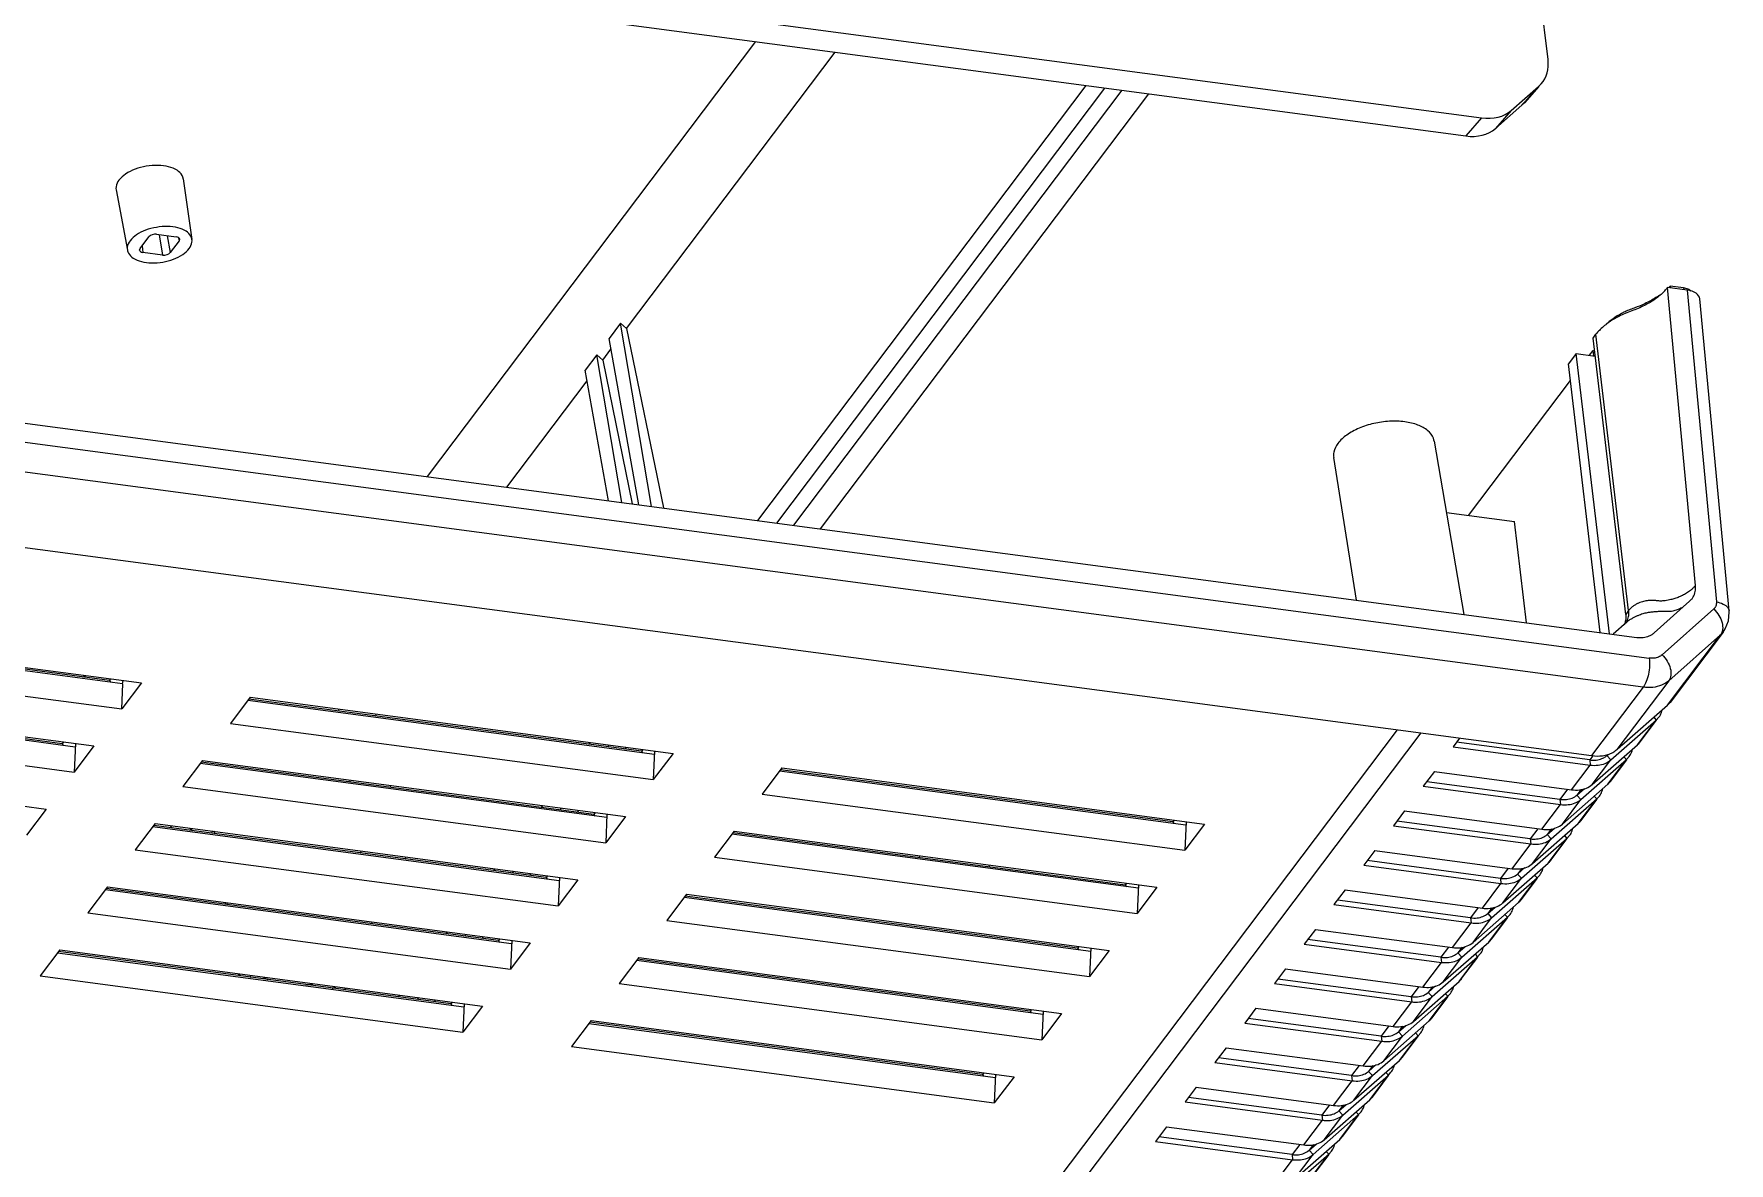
# Model space of a CAD drawing. Header units: millimetres. Extents: x 14343 to 15285, y -9166 to -7819.
# Drawn here: x 14973.7 to 15090.2, y -8906.9 to -8829.3 of the extents above; entities that cross this region are included whole.
import ezdxf

# ---------------------------------------------------------------- set-up
doc = ezdxf.new("R2010")
doc.units = ezdxf.units.MM

# ---------------------------------------------------------------- blocks, each defined once
blk = doc.blocks.new('u9')
at = {"color": 7, "linetype": 'Continuous'}
for p, q in [((-255.063, 384.532), (-178.901, 485.535)), ((-253.433, 384.315), (-177.507, 485.004)), ((-245.616, 416.237), (-248.744, 413.495)), ((-246.381, 415.222), (-249.509, 412.48)), ((-247.645, 414.998), (-248.766, 413.511)), ((-247.463, 415.193), (-248.744, 413.495)), ((-246.381, 415.222), (-247.662, 413.524)), ((-244.975, 415.577), (-246.256, 413.878)), ((-236.823, 412.624), (-246.256, 413.878)), ((-246.216, 413.527), (-246.256, 413.878)), ((-248.427, 412.509), (-251.556, 409.766)), ((-247.662, 413.524), (-250.79, 410.781)), ((-249.509, 412.48), (-250.79, 410.781)), ((-248.427, 412.509), (-249.708, 410.81)), ((-248.744, 413.495), (-248.926, 413.299)), ((-248.567, 413.306), (-248.744, 413.495)), ((-247.021, 412.863), (-248.302, 411.165)), ((-247.387, 413.231), (-247.895, 412.786)), ((-247.682, 412.84), (-247.387, 413.231)), ((-247.387, 413.231), (-247.662, 413.524)), ((-237.589, 411.609), (-247.021, 412.863)), ((-246.744, 412.827), (-246.216, 413.527)), ((-246.216, 413.527), (-237.061, 412.309)), ((-237.589, 411.609), (-236.823, 412.624)), ((-249.691, 412.284), (-250.812, 410.798)), ((-249.708, 410.81), (-252.837, 408.067)), ((-250.79, 410.781), (-250.972, 410.586)), ((-250.613, 410.592), (-250.79, 410.781)), ((-249.068, 410.15), (-250.349, 408.451)), ((-249.433, 410.518), (-249.941, 410.073)), ((-249.729, 410.126), (-249.433, 410.518)), ((-249.433, 410.518), (-249.708, 410.81)), ((-239.635, 408.895), (-249.068, 410.15)), ((-248.79, 410.113), (-248.262, 410.813)), ((-238.87, 409.91), (-248.302, 411.165)), ((-248.262, 410.813), (-248.302, 411.165)), ((-248.262, 410.813), (-239.107, 409.596)), ((-250.473, 409.795), (-253.602, 407.053)), ((-251.737, 409.571), (-252.859, 408.084)), ((-251.556, 409.766), (-252.837, 408.067)), ((-250.473, 409.795), (-251.754, 408.096)), ((-239.635, 408.895), (-238.87, 409.91)), ((-227.109, 408.174), (-225.755, 409.97)), ((-225.844, 408.005), (-225.755, 409.97)), ((-196.699, 406.106), (-225.755, 409.97)), ((-251.754, 408.096), (-254.883, 405.354)), ((-252.837, 408.067), (-253.018, 407.872)), ((-252.659, 407.879), (-252.837, 408.067)), ((-251.48, 407.804), (-251.754, 408.096)), ((-250.836, 407.399), (-250.308, 408.1)), ((-240.916, 407.197), (-250.349, 408.451)), ((-250.308, 408.1), (-250.349, 408.451)), ((-250.308, 408.1), (-241.153, 406.882)), ((-198.054, 404.31), (-227.109, 408.174)), ((-225.833, 408.243), (-197.89, 404.527)), ((-225.027, 407.897), (-224.935, 408.019)), ((-224.935, 408.019), (-225.008, 408.134)), ((-224.935, 408.019), (-197.962, 404.432)), ((-252.52, 407.081), (-255.648, 404.339)), ((-253.784, 406.857), (-254.905, 405.37)), ((-253.602, 407.053), (-254.883, 405.354)), ((-252.52, 407.081), (-253.801, 405.383)), ((-251.114, 407.436), (-252.395, 405.738)), ((-251.48, 407.804), (-251.987, 407.359)), ((-251.775, 407.413), (-251.48, 407.804)), ((-241.681, 406.182), (-251.114, 407.436)), ((-241.681, 406.182), (-240.916, 407.197)), ((-242.962, 404.483), (-252.395, 405.738)), ((-252.354, 405.386), (-252.395, 405.738)), ((-230.383, 403.832), (-229.029, 405.628)), ((-229.118, 403.664), (-229.029, 405.628)), ((-199.973, 401.764), (-229.029, 405.628)), ((-198.054, 404.31), (-196.699, 406.106)), ((-254.566, 404.368), (-257.694, 401.625)), ((-253.801, 405.383), (-256.929, 402.64)), ((-255.648, 404.339), (-256.929, 402.64)), ((-254.566, 404.368), (-255.847, 402.669)), ((-254.883, 405.354), (-255.065, 405.158)), ((-254.706, 405.165), (-254.883, 405.354)), ((-253.16, 404.723), (-254.441, 403.024)), ((-253.526, 405.09), (-254.033, 404.645)), ((-253.821, 404.699), (-253.526, 405.09)), ((-253.526, 405.09), (-253.801, 405.383)), ((-243.727, 403.468), (-253.16, 404.723)), ((-252.882, 404.686), (-252.354, 405.386)), ((-252.354, 405.386), (-243.199, 404.169)), ((-243.727, 403.468), (-242.962, 404.483)), ((-190.575, 403.315), (-189.221, 405.111)), ((-189.309, 403.147), (-189.221, 405.111)), ((-160.165, 401.247), (-189.221, 405.111)), ((-255.83, 404.144), (-256.951, 402.657)), ((-201.328, 399.968), (-230.383, 403.832)), ((-229.107, 403.902), (-201.163, 400.186)), ((-228.301, 403.555), (-228.209, 403.677)), ((-228.209, 403.677), (-228.282, 403.792)), ((-228.209, 403.677), (-201.236, 400.09)), ((-161.519, 399.451), (-190.575, 403.315)), ((-189.299, 403.385), (-161.355, 399.669)), ((-188.492, 403.038), (-188.4, 403.16)), ((-188.4, 403.16), (-188.474, 403.275)), ((-188.4, 403.16), (-161.427, 399.573)), ((-255.847, 402.669), (-258.975, 399.927)), ((-256.929, 402.64), (-257.111, 402.445)), ((-256.752, 402.452), (-256.929, 402.64)), ((-255.206, 402.009), (-256.487, 400.31)), ((-255.572, 402.377), (-256.08, 401.932)), ((-255.867, 401.985), (-255.572, 402.377)), ((-255.572, 402.377), (-255.847, 402.669)), ((-245.774, 400.755), (-255.206, 402.009)), ((-254.929, 401.972), (-254.401, 402.672)), ((-245.008, 401.77), (-254.441, 403.024)), ((-254.401, 402.672), (-254.441, 403.024)), ((-254.401, 402.672), (-245.245, 401.455)), ((-187.281, 403.011), (-187.373, 402.889)), ((-186.097, 402.854), (-186.189, 402.732)), ((-184.805, 402.682), (-184.897, 402.56)), ((-256.612, 401.654), (-259.741, 398.912)), ((-257.876, 401.43), (-258.997, 399.943)), ((-257.694, 401.625), (-258.975, 399.927)), ((-256.612, 401.654), (-257.893, 399.956)), ((-245.774, 400.755), (-245.008, 401.77)), ((-233.657, 399.49), (-232.303, 401.286)), ((-232.392, 399.322), (-232.303, 401.286)), ((-203.247, 397.422), (-232.303, 401.286)), ((-201.328, 399.968), (-199.973, 401.764)), ((-173.833, 401.223), (-173.807, 401.085)), ((-161.519, 399.451), (-160.165, 401.247)), ((-257.893, 399.956), (-261.022, 397.213)), ((-258.975, 399.927), (-259.157, 399.731)), ((-258.798, 399.738), (-258.975, 399.927)), ((-257.618, 399.663), (-258.126, 399.218)), ((-257.913, 399.272), (-257.618, 399.663)), ((-257.618, 399.663), (-257.893, 399.956)), ((-256.975, 399.259), (-256.447, 399.959)), ((-247.055, 399.056), (-256.487, 400.31)), ((-256.447, 399.959), (-256.487, 400.31)), ((-256.447, 399.959), (-247.292, 398.741)), ((-193.849, 398.973), (-192.495, 400.77)), ((-192.583, 398.805), (-192.495, 400.77)), ((-163.439, 396.906), (-192.495, 400.77)), ((-258.658, 398.941), (-261.787, 396.198)), ((-259.922, 398.716), (-261.043, 397.23)), ((-259.741, 398.912), (-261.022, 397.213)), ((-258.658, 398.941), (-259.939, 397.242)), ((-257.253, 399.296), (-258.534, 397.597)), ((-247.82, 398.041), (-257.253, 399.296)), ((-247.82, 398.041), (-247.055, 399.056)), ((-204.602, 395.626), (-233.657, 399.49)), ((-232.381, 399.56), (-204.437, 395.844)), ((-231.574, 399.213), (-231.483, 399.335)), ((-231.483, 399.335), (-231.556, 399.45)), ((-231.483, 399.335), (-204.51, 395.748)), ((-164.793, 395.109), (-193.849, 398.973)), ((-192.573, 399.043), (-164.629, 395.327)), ((-191.766, 398.696), (-191.674, 398.818)), ((-191.674, 398.818), (-191.748, 398.933)), ((-191.674, 398.818), (-164.701, 395.231)), ((-190.555, 398.67), (-190.647, 398.548)), ((-189.371, 398.512), (-189.463, 398.39)), ((-249.101, 396.342), (-258.534, 397.597)), ((-258.493, 397.245), (-258.534, 397.597)), ((-204.602, 395.626), (-203.247, 397.422)), ((-188.079, 398.34), (-188.171, 398.218)), ((-182.939, 397.523), (-182.96, 397.659)), ((-260.705, 396.227), (-263.833, 393.485)), ((-259.939, 397.242), (-263.068, 394.499)), ((-261.787, 396.198), (-263.068, 394.499)), ((-260.705, 396.227), (-261.986, 394.528)), ((-261.022, 397.213), (-261.203, 397.018)), ((-260.844, 397.024), (-261.022, 397.213)), ((-259.299, 396.582), (-260.58, 394.883)), ((-259.665, 396.95), (-260.172, 396.505)), ((-259.96, 396.558), (-259.665, 396.95)), ((-259.665, 396.95), (-259.939, 397.242)), ((-249.866, 395.327), (-259.299, 396.582)), ((-259.021, 396.545), (-258.493, 397.245)), ((-258.493, 397.245), (-249.338, 396.028)), ((-249.866, 395.327), (-249.101, 396.342)), ((-236.931, 395.149), (-235.577, 396.945)), ((-235.666, 394.98), (-235.577, 396.945)), ((-206.521, 393.081), (-235.577, 396.945)), ((-197.123, 394.632), (-195.769, 396.428)), ((-195.857, 394.463), (-195.769, 396.428)), ((-166.713, 392.564), (-195.769, 396.428)), ((-172.995, 396.2), (-173.019, 396.337)), ((-172.93, 396.326), (-172.905, 396.188)), ((-164.793, 395.109), (-163.439, 396.906)), ((-261.968, 396.003), (-263.09, 394.516)), ((-207.875, 391.284), (-236.931, 395.149)), ((-235.655, 395.218), (-207.711, 391.502)), ((-234.848, 394.872), (-234.757, 394.993)), ((-234.757, 394.993), (-234.83, 395.108)), ((-234.757, 394.993), (-207.784, 391.406)), ((-261.986, 394.528), (-265.114, 391.786)), ((-263.068, 394.499), (-263.249, 394.304)), ((-262.891, 394.311), (-263.068, 394.499)), ((-261.345, 393.868), (-262.626, 392.17)), ((-261.711, 394.236), (-262.218, 393.791)), ((-262.006, 393.845), (-261.711, 394.236)), ((-261.711, 394.236), (-261.986, 394.528)), ((-251.912, 392.614), (-261.345, 393.868)), ((-261.067, 393.831), (-260.539, 394.532)), ((-251.147, 393.629), (-260.58, 394.883)), ((-260.539, 394.532), (-260.58, 394.883)), ((-260.539, 394.532), (-251.384, 393.314)), ((-168.067, 390.768), (-197.123, 394.632)), ((-195.847, 394.701), (-167.903, 390.985)), ((-195.04, 394.355), (-194.948, 394.477)), ((-194.948, 394.477), (-195.022, 394.592)), ((-194.948, 394.477), (-167.975, 390.89)), ((-193.829, 394.328), (-193.921, 394.206)), ((-192.645, 394.17), (-192.737, 394.048)), ((-191.353, 393.998), (-191.445, 393.877)), ((-262.751, 393.513), (-265.879, 390.771)), ((-264.015, 393.289), (-265.136, 391.802)), ((-263.833, 393.485), (-265.114, 391.786)), ((-262.751, 393.513), (-264.032, 391.815)), ((-251.912, 392.614), (-251.147, 393.629)), ((-225.417, 393.751), (-225.392, 393.614)), ((-220.64, 393.116), (-220.62, 392.979)), ((-207.875, 391.284), (-206.521, 393.081)), ((-185.254, 393.053), (-185.282, 393.191)), ((-182.187, 392.645), (-182.208, 392.782)), ((-264.032, 391.815), (-267.16, 389.072)), ((-265.114, 391.786), (-265.296, 391.59)), ((-264.937, 391.597), (-265.114, 391.786)), ((-263.757, 391.522), (-264.265, 391.077)), ((-264.052, 391.131), (-263.757, 391.522)), ((-263.757, 391.522), (-264.032, 391.815)), ((-263.114, 391.118), (-262.585, 391.818)), ((-253.193, 390.915), (-262.626, 392.17)), ((-262.585, 391.818), (-262.626, 392.17)), ((-262.585, 391.818), (-253.43, 390.601)), ((-240.205, 390.807), (-238.851, 392.603)), ((-238.94, 390.638), (-238.851, 392.603)), ((-209.795, 388.739), (-238.851, 392.603)), ((-200.397, 390.29), (-199.043, 392.086)), ((-199.131, 390.122), (-199.043, 392.086)), ((-169.987, 388.222), (-199.043, 392.086)), ((-168.067, 390.768), (-166.713, 392.564)), ((-160.589, 389.773), (-159.234, 391.569)), ((-264.797, 390.8), (-267.926, 388.057)), ((-266.061, 390.576), (-267.182, 389.089)), ((-265.879, 390.771), (-267.16, 389.072)), ((-264.797, 390.8), (-266.078, 389.101)), ((-263.391, 391.155), (-264.672, 389.456)), ((-253.958, 389.9), (-263.391, 391.155)), ((-253.958, 389.9), (-253.193, 390.915)), ((-211.149, 386.943), (-240.205, 390.807)), ((-238.929, 390.876), (-210.985, 387.16)), ((-238.122, 390.53), (-238.031, 390.652)), ((-238.031, 390.652), (-238.104, 390.767)), ((-238.031, 390.652), (-211.058, 387.065)), ((-199.121, 390.36), (-171.177, 386.644)), ((-172.136, 391.309), (-172.16, 391.446)), ((-170.469, 391.087), (-170.644, 391.244)), ((-169.25, 391.059), (-169.081, 390.902)), ((-255.239, 388.202), (-264.672, 389.456)), ((-264.632, 389.104), (-264.672, 389.456)), ((-171.341, 386.426), (-200.397, 390.29)), ((-198.314, 390.013), (-198.222, 390.135)), ((-198.222, 390.135), (-198.296, 390.25)), ((-198.222, 390.135), (-171.249, 386.548)), ((-197.103, 389.986), (-197.195, 389.864)), ((-195.919, 389.828), (-196.011, 389.707)), ((-194.627, 389.657), (-194.719, 389.535)), ((-131.533, 385.909), (-160.589, 389.773)), ((-266.843, 388.086), (-269.972, 385.344)), ((-266.078, 389.101), (-269.206, 386.359)), ((-267.926, 388.057), (-269.206, 386.359)), ((-266.843, 388.086), (-268.124, 386.388)), ((-267.16, 389.072), (-267.342, 388.877)), ((-266.983, 388.884), (-267.16, 389.072)), ((-265.437, 388.441), (-266.718, 386.742)), ((-265.803, 388.809), (-266.311, 388.364)), ((-266.098, 388.417), (-265.803, 388.809)), ((-265.803, 388.809), (-266.078, 389.101)), ((-256.005, 387.187), (-265.437, 388.441)), ((-265.16, 388.404), (-264.632, 389.104)), ((-264.632, 389.104), (-255.477, 387.887)), ((-256.005, 387.187), (-255.239, 388.202)), ((-211.149, 386.943), (-209.795, 388.739)), ((-184.234, 388.14), (-184.262, 388.278)), ((-171.341, 386.426), (-169.987, 388.222)), ((-268.107, 387.862), (-269.228, 386.375)), ((-203.671, 385.948), (-202.317, 387.744)), ((-202.405, 385.78), (-202.317, 387.744)), ((-173.261, 383.88), (-202.317, 387.744)), ((-181.435, 387.768), (-181.456, 387.905)), ((-163.863, 385.431), (-162.508, 387.227)), ((-162.597, 385.263), (-162.508, 387.227)), ((-133.453, 383.363), (-162.508, 387.227)), ((-272.115, 380.942), (-268.546, 385.675)), ((-268.124, 386.388), (-271.253, 383.645)), ((-270.349, 381.395), (-266.807, 386.094)), ((-269.206, 386.359), (-269.388, 386.163)), ((-269.029, 386.17), (-269.206, 386.359)), ((-267.849, 386.095), (-268.124, 386.388)), ((-267.849, 386.095), (-267.949, 386.008)), ((-267.905, 386.021), (-267.849, 386.095)), ((-266.897, 386.1), (-266.678, 386.391)), ((-124.176, 367.126), (-266.807, 386.094)), ((-257.286, 385.488), (-266.718, 386.742)), ((-266.678, 386.391), (-266.718, 386.742)), ((-266.678, 386.391), (-257.523, 385.173)), ((-174.615, 382.084), (-203.671, 385.948)), ((-202.395, 386.018), (-174.451, 382.302)), ((-201.588, 385.671), (-201.496, 385.793)), ((-201.496, 385.793), (-201.57, 385.908)), ((-201.496, 385.793), (-174.523, 382.206)), ((-171.291, 386.492), (-171.302, 386.555)), ((-268.891, 385.374), (-272.018, 382.632)), ((-270.153, 385.148), (-271.275, 383.662)), ((-269.972, 385.344), (-271.253, 383.645)), ((-268.845, 385.414), (-268.891, 385.374)), ((-257.738, 384.888), (-257.286, 385.488)), ((-200.377, 385.644), (-200.469, 385.522)), ((-199.193, 385.487), (-199.285, 385.365)), ((-197.901, 385.315), (-197.993, 385.193)), ((-134.807, 381.567), (-163.863, 385.431)), ((-162.586, 385.501), (-134.643, 381.785)), ((-161.78, 385.154), (-161.688, 385.276)), ((-161.688, 385.276), (-161.761, 385.391)), ((-161.688, 385.276), (-134.715, 381.689)), ((-271.253, 383.645), (-271.434, 383.45)), ((-271.077, 383.458), (-271.253, 383.645)), ((-183.214, 383.228), (-183.243, 383.366)), ((-174.615, 382.084), (-173.261, 383.88)), ((-275.85, 377.595), (-272.2, 382.437)), ((-272.018, 382.632), (-275.667, 377.793)), ((-180.683, 382.891), (-180.704, 383.028)), ((-167.137, 381.09), (-165.782, 382.886)), ((-165.782, 382.886), (-165.86, 381.159)), ((-136.727, 379.022), (-165.782, 382.886)), ((-270.349, 381.395), (-127.721, 362.428)), ((-138.081, 377.226), (-167.137, 381.09)), ((-165.836, 381.156), (-165.867, 380.921)), ((-165.837, 381.156), (-137.917, 377.443)), ((-164.938, 380.931), (-165.012, 381.046)), ((-275.667, 377.793), (-272.115, 380.942)), ((-164.938, 380.931), (-165.03, 380.809)), ((-164.938, 380.931), (-137.989, 377.347)), ((-163.158, 380.56), (-163.189, 380.699)), ((-275.205, 376.009), (-271.653, 379.158)), ((-128.136, 360.422), (-270.767, 379.39)), ((-275.849, 377.598), (-275.995, 377.376)), ((-271.099, 377.654), (-273.547, 375.484)), ((-128.613, 359.171), (-269.917, 377.963)), ((-269.229, 376.917), (-268.285, 377.746)), ((-268.028, 377.712), (-265.751, 358.446)), ((-267.403, 377.628), (-265.219, 359.152)), ((-269.355, 376.122), (-269.15, 376.394)), ((-269.15, 376.394), (-266.905, 357.394)), ((-262.342, 376.956), (-261.499, 369.999)), ((-255.986, 364.464), (-258.026, 376.381)), ((-276.253, 376.139), (-274.24, 354.687)), ((-273.371, 354.087), (-275.382, 375.52)), ((-273.547, 375.484), (-273.682, 375.342)), ((-269.355, 376.122), (-267.11, 357.122)), ((-249.079, 365.602), (-250.631, 375.398)), ((-273.941, 374.396), (-272.018, 353.907)), ((-258.356, 369.581), (-265.355, 360.299)), ((-256.827, 369.377), (-261.499, 369.999)), ((-236.341, 340.583), (-213.783, 370.498)), ((-211.979, 370.258), (-234.537, 340.343)), ((-210.795, 370.1), (-233.353, 340.186)), ((-209.503, 369.929), (-232.061, 340.014)), ((-200.476, 356.723), (-203.011, 369.065)), ((-202.195, 368.957), (-200.068, 356.358)), ((-201.321, 368.841), (-199.272, 357.414)), ((-198.839, 358.893), (-200.87, 368.78)), ((-200.145, 368.684), (-198.431, 358.529)), ((-199.246, 368.57), (-197.635, 359.585)), ((-192.248, 367.634), (-197.766, 360.316)), ((-186.799, 366.909), (-209.357, 336.995)), ((-265.751, 358.446), (-265.219, 359.152)), ((-198.839, 358.893), (-199.403, 358.146)), ((-198.839, 358.893), (-198.431, 358.529)), ((-198.431, 358.529), (-197.635, 359.585)), ((-265.751, 358.446), (-267.05, 358.619)), ((-266.908, 358.24), (-267.007, 358.253)), ((-266.957, 358.606), (-266.908, 358.24)), ((-266.661, 358.567), (-266.908, 358.24)), ((-266.905, 357.394), (-267.11, 357.122)), ((-200.476, 356.723), (-214.806, 337.719)), ((-200.476, 356.723), (-200.068, 356.358)), ((-200.068, 356.358), (-199.272, 357.414)), ((-273.371, 354.087), (-272.018, 353.907)), ((-273.126, 353.933), (-273.151, 354.057)), ((-273.126, 353.933), (-272.204, 353.81)), ((-272.204, 353.81), (-272.222, 353.934)), ((-169.728, 350.689), (-169.114, 351.504)), ((-168.913, 350.342), (-169.114, 351.504)), ((-168.59, 351.673), (-167.236, 351.493)), ((-168.351, 350.293), (-168.59, 351.673)), ((-167.039, 351.228), (-167.653, 350.414)), ((-167.176, 351.047), (-167.236, 351.493)), ((-167.005, 351.338), (-167.039, 351.228)), ((-165.395, 347.196), (-166.166, 351.338)), ((-170.007, 346.436), (-170.606, 350.606)), ((-169.761, 350.573), (-169.728, 350.689)), ((-169.687, 350.477), (-169.728, 350.689)), ((-168.178, 350.244), (-169.531, 350.424)), ((-260.201, 342.967), (-262.021, 341.371)), ((-261.29, 341.726), (-260.201, 342.967)), ((-259.242, 342.242), (-258.154, 343.484)), ((-119.27, 325.014), (-258.154, 343.484)), ((-261.29, 341.726), (-263.168, 340.078)), ((-120.264, 323.76), (-259.242, 342.242)), ((-263.18, 340.088), (-262.19, 341.204)), ((-263.168, 340.078), (-262.021, 341.371)), ((-262.192, 341.201), (-262.021, 341.371)), ((-263.168, 340.078), (-263.34, 339.908)), ((-263.813, 338.235), (-261.512, 318.764))]:
    blk.add_line(p, q, dxfattribs=at)
blk.add_lwpolyline([(-275.995, 377.376), (-276.207, 376.831), (-276.26, 376.234), (-276.253, 376.139)], dxfattribs=at)
for centre, radius, start, end in [((-248.649, 411.499), 1.305, 131.26364, 140.15491), ((-247.888, 412.515), 1.301, 142.9409, 150.9587), ((-248.641, 411.492), 1.316, 140.13911, 142.95647), ((-249.934, 409.802), 1.301, 142.9409, 150.9587), ((-250.687, 408.778), 1.316, 140.13911, 142.95647), ((-250.695, 408.785), 1.305, 131.26364, 140.15491), ((-251.98, 407.088), 1.301, 142.9409, 150.9587), ((-252.733, 406.064), 1.316, 140.13911, 142.95647), ((-252.741, 406.072), 1.305, 131.26364, 140.15491), ((-254.788, 403.358), 1.305, 131.26364, 140.15491), ((-254.027, 404.375), 1.301, 142.9409, 150.9587), ((-254.779, 403.351), 1.316, 140.13911, 142.95647), ((-256.073, 401.661), 1.301, 142.9409, 150.9587), ((-178.134, 395.834), 6.979, 114.48381, 116.40981), ((-177.994, 396), 6.5, 110.28809, 112.80723), ((-256.826, 400.637), 1.316, 140.13911, 142.95647), ((-256.834, 400.645), 1.305, 131.26364, 140.15491), ((-177.711, 395.22), 6.674, 96.21187, 100.4682), ((-175.79, 400.695), 1.317, 22.64139, 30.11167), ((-175.145, 400.842), 1.315, 10.94694, 17.398), ((-258.119, 398.947), 1.301, 142.9409, 150.9587), ((-258.872, 397.924), 1.316, 140.13911, 142.95647), ((-258.88, 397.931), 1.305, 131.26364, 140.15491), ((-260.926, 395.217), 1.305, 131.26364, 140.15491), ((-260.165, 396.234), 1.301, 142.9409, 150.9587), ((-260.918, 395.21), 1.316, 140.13911, 142.95647), ((-262.211, 393.52), 1.301, 142.9409, 150.9587), ((-262.964, 392.496), 1.316, 140.13911, 142.95647), ((-262.973, 392.504), 1.305, 131.26364, 140.15491), ((-264.258, 390.807), 1.301, 142.9409, 150.9587), ((-265.011, 389.783), 1.316, 140.13911, 142.95647), ((-265.019, 389.79), 1.305, 131.26364, 140.15491), ((-170.284, 393.253), 2.679, 225.96035, 226.76396), ((-267.065, 387.077), 1.305, 131.26364, 140.15491), ((-266.304, 388.093), 1.301, 142.9409, 150.9587), ((-267.057, 387.069), 1.316, 140.13911, 142.95647), ((-268.35, 385.379), 1.301, 142.9409, 150.9587), ((-197.184, 303.575), 108.779, 130.99754, 131.20666), ((-269.103, 384.356), 1.316, 140.13911, 142.95647), ((-269.111, 384.363), 1.305, 131.26364, 140.15491), ((-270.396, 382.666), 1.301, 142.9409, 150.9587), ((-271.149, 381.644), 1.316, 140.21375, 142.96575), ((-271.158, 381.652), 1.305, 131.26414, 140.22981), ((-274.789, 376.795), 1.329, 131.32391, 142.85544), ((-268.276, 376.363), 1.079, 145.34263, 150.96848), ((-270.588, 360.052), 4.562, 305.51963, 310.60973), ((-269.338, 351.146), 3.913, 134.83548, 137.08305), ((-269.728, 352.178), 2.87, 141.51199, 142.95702), ((-269.48, 351.976), 3.189, 136.33586, 141.4425)]:
    blk.add_arc(centre, radius, start, end, dxfattribs=at)
for centre, major_axis, ratio, start_param, end_param in [((-266.289, 383.743), (2.516, -1.641), 0.68464, 8.463098, 8.7556365), ((-272.754, 354.901), (1.482, 0.245), 0.537794, 3.1026546, 4.1961059), ((-168.753, 351.456), (0.395, 0.065), 0.5388124, 1.0566493, 2.6271411), ((-167.4, 351.276), (0.395, 0.065), 0.5385313, -0.0141099, 1.0560592), ((-169.367, 350.641), (0.395, 0.065), 0.5385313, -3.1266572, -2.0855335), ((-168.014, 350.462), (0.395, 0.065), 0.5388124, -2.0849433, -0.5144516), ((-257.67, 340.57), (-2.793, 2.116), 0.7328999, -0.9120078, -0.1495266), ((-258.759, 339.328), (-2.793, 2.116), 0.7328999, -0.9120078, -0.1495266), ((-260.633, 337.685), (2.801, -2.107), 0.7324209, 3.0834365, 3.7521603)]:
    blk.add_ellipse(centre, major_axis=major_axis, ratio=ratio, start_param=start_param, end_param=end_param, dxfattribs=at)
for points, start_tangent, end_tangent in [([(-246.256, 413.878), (-246.791, 413.887), (-247.27, 413.766), (-247.662, 413.524)], (-0.9912729, 0.1318261), (-0.7519631, -0.6592052)), ([(-249.025, 413.147), (-249.158, 412.8)], (-0.4851054, -0.8744557), (-0.2315639, -0.9728197)), ([(-247.556, 412.872), (-248.035, 412.751), (-248.427, 412.509)], (-0.9938967, -0.1103151), (-0.7519631, -0.6592052)), ([(-247.021, 412.863), (-247.556, 412.872)], (-0.9912729, 0.1318261), (-0.9938967, -0.1103151)), ([(-246.216, 413.527), (-246.661, 413.534), (-247.06, 413.433), (-247.387, 413.231)], (-0.9912729, 0.1318261), (-0.7519631, -0.6592052)), ([(-251.071, 410.433), (-251.204, 410.087)], (-0.4851054, -0.8744557), (-0.2315639, -0.9728197)), ([(-249.602, 410.158), (-250.081, 410.037), (-250.473, 409.795)], (-0.9938967, -0.1103151), (-0.7519631, -0.6592052)), ([(-248.302, 411.165), (-248.837, 411.173), (-249.316, 411.052), (-249.708, 410.81)], (-0.9912729, 0.1318261), (-0.7519631, -0.6592052)), ([(-249.068, 410.15), (-249.602, 410.158)], (-0.9912729, 0.1318261), (-0.9938967, -0.1103151)), ([(-248.262, 410.813), (-248.707, 410.82), (-249.106, 410.719), (-249.433, 410.518)], (-0.9912729, 0.1318261), (-0.7519631, -0.6592052)), ([(-250.349, 408.451), (-250.883, 408.459), (-251.362, 408.339), (-251.754, 408.096)], (-0.9912729, 0.1318261), (-0.7519631, -0.6592052)), ([(-250.308, 408.1), (-250.754, 408.107), (-251.153, 408.006), (-251.48, 407.804)], (-0.9912729, 0.1318261), (-0.7519631, -0.6592052)), ([(-253.117, 407.72), (-253.251, 407.373)], (-0.4851054, -0.8744557), (-0.2315639, -0.9728197)), ([(-251.648, 407.445), (-252.127, 407.324), (-252.52, 407.081)], (-0.9938967, -0.1103151), (-0.7519631, -0.6592052)), ([(-251.114, 407.436), (-251.648, 407.445)], (-0.9912729, 0.1318261), (-0.9938967, -0.1103151)), ([(-252.395, 405.738), (-252.929, 405.746), (-253.408, 405.625), (-253.801, 405.383)], (-0.9912729, 0.1318261), (-0.7519631, -0.6592052)), ([(-255.164, 405.006), (-255.297, 404.659)], (-0.4851054, -0.8744557), (-0.2315639, -0.9728197)), ([(-253.695, 404.731), (-254.174, 404.61), (-254.566, 404.368)], (-0.9938967, -0.1103151), (-0.7519631, -0.6592052)), ([(-253.16, 404.723), (-253.695, 404.731)], (-0.9912729, 0.1318261), (-0.9938967, -0.1103151)), ([(-252.354, 405.386), (-252.8, 405.393), (-253.199, 405.292), (-253.526, 405.09)], (-0.9912729, 0.1318261), (-0.7519631, -0.6592052)), ([(-257.21, 402.292), (-257.343, 401.946)], (-0.4851054, -0.8744557), (-0.2315639, -0.9728197)), ([(-255.741, 402.017), (-256.22, 401.896), (-256.612, 401.654)], (-0.9938967, -0.1103151), (-0.7519631, -0.6592052)), ([(-254.441, 403.024), (-254.976, 403.032), (-255.454, 402.911), (-255.847, 402.669)], (-0.9912729, 0.1318261), (-0.7519631, -0.6592052)), ([(-255.206, 402.009), (-255.741, 402.017)], (-0.9912729, 0.1318261), (-0.9938967, -0.1103151)), ([(-254.401, 402.672), (-254.846, 402.679), (-255.245, 402.579), (-255.572, 402.377)], (-0.9912729, 0.1318261), (-0.7519631, -0.6592052)), ([(-175.824, 401.515), (-175.515, 401.337)], (0.9004927, -0.4348711), (0.8235695, -0.5672153)), ([(-256.487, 400.31), (-257.022, 400.319), (-257.501, 400.198), (-257.893, 399.956)], (-0.9912729, 0.1318261), (-0.7519631, -0.6592052)), ([(-256.447, 399.959), (-256.892, 399.966), (-257.291, 399.865), (-257.618, 399.663)], (-0.9912729, 0.1318261), (-0.7519631, -0.6592052)), ([(-259.256, 399.579), (-259.389, 399.232)], (-0.4851054, -0.8744557), (-0.2315639, -0.9728197)), ([(-257.787, 399.304), (-258.266, 399.183), (-258.658, 398.941)], (-0.9938967, -0.1103151), (-0.7519631, -0.6592052)), ([(-257.253, 399.296), (-257.787, 399.304)], (-0.9912729, 0.1318261), (-0.9938967, -0.1103151)), ([(-258.534, 397.597), (-259.068, 397.605), (-259.547, 397.484), (-259.939, 397.242)], (-0.9912729, 0.1318261), (-0.7519631, -0.6592052)), ([(-261.302, 396.865), (-261.435, 396.519)], (-0.4851054, -0.8744557), (-0.2315639, -0.9728197)), ([(-259.833, 396.59), (-260.312, 396.469), (-260.705, 396.227)], (-0.9938967, -0.1103151), (-0.7519631, -0.6592052)), ([(-259.299, 396.582), (-259.833, 396.59)], (-0.9912729, 0.1318261), (-0.9938967, -0.1103151)), ([(-258.493, 397.245), (-258.938, 397.252), (-259.338, 397.151), (-259.665, 396.95)], (-0.9912729, 0.1318261), (-0.7519631, -0.6592052)), ([(-263.348, 394.152), (-263.482, 393.805)], (-0.4851054, -0.8744557), (-0.2315639, -0.9728197)), ([(-261.88, 393.877), (-262.358, 393.756), (-262.751, 393.513)], (-0.9938967, -0.1103151), (-0.7519631, -0.6592052)), ([(-260.58, 394.883), (-261.114, 394.891), (-261.593, 394.771), (-261.986, 394.528)], (-0.9912729, 0.1318261), (-0.7519631, -0.6592052)), ([(-261.345, 393.868), (-261.88, 393.877)], (-0.9912729, 0.1318261), (-0.9938967, -0.1103151)), ([(-260.539, 394.532), (-260.985, 394.539), (-261.384, 394.438), (-261.711, 394.236)], (-0.9912729, 0.1318261), (-0.7519631, -0.6592052)), ([(-262.626, 392.17), (-263.161, 392.178), (-263.639, 392.057), (-264.032, 391.815)], (-0.9912729, 0.1318261), (-0.7519631, -0.6592052)), ([(-262.585, 391.818), (-263.031, 391.825), (-263.43, 391.724), (-263.757, 391.522)], (-0.9912729, 0.1318261), (-0.7519631, -0.6592052)), ([(-265.395, 391.438), (-265.528, 391.091)], (-0.4851054, -0.8744557), (-0.2315639, -0.9728197)), ([(-263.926, 391.163), (-264.405, 391.042), (-264.797, 390.8)], (-0.9938967, -0.1103151), (-0.7519631, -0.6592052)), ([(-263.391, 391.155), (-263.926, 391.163)], (-0.9912729, 0.1318261), (-0.9938967, -0.1103151)), ([(-172.027, 391.294), (-171.967, 391.383), (-171.946, 391.417)], (0.5816797, 0.8134179), (0.5194312, 0.8545123)), ([(-264.672, 389.456), (-265.207, 389.464), (-265.686, 389.343), (-266.078, 389.101)], (-0.9912729, 0.1318261), (-0.7519631, -0.6592052)), ([(-267.441, 388.724), (-267.574, 388.378)], (-0.4851054, -0.8744557), (-0.2315639, -0.9728197)), ([(-265.972, 388.449), (-266.451, 388.328), (-266.843, 388.086)], (-0.9938967, -0.1103151), (-0.7519631, -0.6592052)), ([(-265.437, 388.441), (-265.972, 388.449)], (-0.9912729, 0.1318261), (-0.9938967, -0.1103151)), ([(-264.632, 389.104), (-265.077, 389.111), (-265.476, 389.011), (-265.803, 388.809)], (-0.9912729, 0.1318261), (-0.7519631, -0.6592052)), ([(-269.487, 386.011), (-269.62, 385.664)], (-0.4851054, -0.8744557), (-0.2315639, -0.9728197)), ([(-268.262, 385.873), (-268.546, 385.675)], (-0.8743712, -0.4852577), (-0.7547239, -0.6560425)), ([(-267.565, 386.098), (-267.933, 386.015), (-268.262, 385.873)], (-0.9908002, -0.135333), (-0.8743712, -0.4852577)), ([(-266.718, 386.742), (-267.253, 386.751), (-267.732, 386.63), (-268.124, 386.388)], (-0.9912729, 0.1318261), (-0.7519631, -0.6592052)), ([(-267.649, 386.235), (-267.849, 386.095)], (-0.8737601, -0.4863571), (-0.7519631, -0.6592052)), ([(-267.123, 386.398), (-267.522, 386.297), (-267.649, 386.235)], (-0.9938967, -0.1103151), (-0.8737601, -0.4863571)), ([(-266.678, 386.391), (-267.123, 386.398)], (-0.9912729, 0.1318261), (-0.9938967, -0.1103151)), ([(-271.533, 383.297), (-271.666, 382.954)], (-0.4851054, -0.8744557), (-0.2338816, -0.9722651)), ([(-272.115, 380.942), (-271.62, 381.25), (-271.019, 381.404), (-270.349, 381.395)], (0.7500616, 0.661368), (0.9912469, -0.1320211)), ([(-270.767, 379.39), (-270.789, 379.922), (-270.717, 380.486), (-270.564, 381.002), (-270.35, 381.395)], (-0.138002, 0.990432), (0.602075, 0.7984395)), ([(-271.653, 379.158), (-272.007, 379.607), (-272.219, 380.102), (-272.256, 380.57), (-272.115, 380.942)], (-0.7122522, 0.7019237), (0.5965378, 0.802585)), ([(-163.259, 380.573), (-163.237, 380.705)], (0.2317478, 0.9727759), (0.0933216, 0.995636)), ([(-271.653, 379.158), (-271.403, 379.315), (-271.101, 379.394), (-270.767, 379.39)], (0.7480401, 0.6636535), (0.9912696, -0.1318503)), ([(-275.771, 376.953), (-275.809, 377.421), (-275.778, 377.566)], (-0.2523535, 0.9676351), (0.2857953, 0.9582907)), ([(-275.778, 377.566), (-275.667, 377.793)], (0.2857953, 0.9582907), (0.5965378, 0.802585)), ([(-270.916, 377.787), (-271.099, 377.654)], (-0.8602889, -0.5098068), (-0.7483318, -0.6633246)), ([(-270.363, 377.968), (-270.767, 377.863), (-270.916, 377.787)], (-0.9932011, -0.1164116), (-0.8602889, -0.5098068)), ([(-269.917, 377.963), (-270.363, 377.968)], (-0.9912726, 0.131828), (-0.9932011, -0.1164116)), ([(-275.205, 376.009), (-275.559, 376.459), (-275.771, 376.953)], (-0.712252, 0.7019239), (-0.2523535, 0.9676351)), ([(-273.007, 375.931), (-272.878, 375.996), (-272.748, 376.052), (-272.611, 376.1), (-272.466, 376.141), (-272.311, 376.172), (-272.138, 376.191), (-271.96, 376.193), (-271.807, 376.188), (-271.675, 376.184), (-271.537, 376.185), (-271.386, 376.192), (-271.236, 376.202), (-271.091, 376.214), (-270.95, 376.227), (-270.817, 376.243), (-270.687, 376.263), (-270.552, 376.291), (-270.404, 376.328), (-270.245, 376.375), (-270.075, 376.434), (-269.893, 376.508), (-269.706, 376.597), (-269.517, 376.705), (-269.331, 376.834), (-269.23, 376.917)], (0.8770987, 0.4803101), (0.7520358, 0.6591222)), ([(-269.362, 376.399), (-269.355, 376.122)], (-0.0740882, -0.9972517), (0.1173506, -0.9930905)), ([(-269.22, 376.887), (-269.346, 376.528), (-269.362, 376.399)], (-0.4851076, -0.8744545), (-0.0740882, -0.9972517)), ([(-269.15, 376.394), (-269.141, 376.799), (-269.052, 377.086)], (-0.1173506, 0.9930905), (0.4179194, 0.9084841)), ([(-275.382, 375.52), (-275.855, 375.668), (-276.161, 375.908), (-276.252, 376.139)], (-0.9853147, 0.1707479), (-0.114107, 0.9934685)), ([(-275.382, 375.52), (-275.385, 375.592), (-275.381, 375.662), (-275.369, 375.73), (-275.35, 375.794), (-275.324, 375.855), (-275.291, 375.911), (-275.251, 375.963), (-275.205, 376.009)], (-0.0934374, 0.9956252), (0.7483356, 0.6633203)), ([(-273.682, 375.342), (-273.789, 375.184), (-273.923, 374.813), (-273.941, 374.396)], (-0.6249895, -0.7806332), (0.0934345, -0.9956254)), ([(-273.941, 374.396), (-273.81, 374.545), (-273.674, 374.673), (-273.537, 374.784), (-273.399, 374.882), (-273.26, 374.968), (-273.122, 375.044), (-272.98, 375.115), (-272.83, 375.182), (-272.68, 375.242), (-272.536, 375.292), (-272.401, 375.332), (-272.254, 375.369), (-272.066, 375.405), (-271.864, 375.439), (-271.686, 375.46), (-271.554, 375.463), (-271.434, 375.459), (-271.323, 375.449), (-271.215, 375.436), (-271.102, 375.425), (-270.979, 375.419), (-270.843, 375.422), (-270.696, 375.434), (-270.542, 375.457), (-270.382, 375.491), (-270.215, 375.539), (-270.042, 375.603), (-269.865, 375.688), (-269.688, 375.799), (-269.516, 375.942), (-269.355, 376.122)], (0.6215411, 0.7833815), (0.6020721, 0.7984417)), ([(-249.376, 364.62), (-249.088, 365.227), (-249.081, 365.603)], (0.602075, 0.7984395), (-0.1511819, 0.988506)), ([(-255.984, 364.464), (-255.93, 364.263), (-255.548, 363.75), (-254.871, 363.363), (-253.966, 363.14), (-252.92, 363.103), (-251.836, 363.256), (-250.821, 363.583), (-249.973, 364.053), (-249.376, 364.62)], (0.1627685, -0.9866643), (0.602075, 0.7984395)), ([(-267.618, 356.589), (-267.341, 356.851)], (0.7583837, 0.6518084), (0.6895608, 0.7242278)), ([(-267.341, 356.851), (-267.11, 357.122)], (0.6895608, 0.7242278), (0.602075, 0.7984395)), ([(-271.787, 354.178), (-271.511, 354.44), (-271.191, 354.69), (-270.833, 354.925), (-270.44, 355.142), (-270.014, 355.339), (-269.564, 355.514), (-269.113, 355.689), (-268.689, 355.887), (-268.296, 356.104), (-267.937, 356.339)], (0.6895112, 0.724275), (0.8132313, 0.5819406)), ([(-271.49, 354.426), (-271.321, 354.542), (-270.568, 354.967), (-269.937, 355.24), (-269.729, 355.318), (-269.359, 355.46), (-269.026, 355.611), (-268.413, 355.957), (-267.902, 356.348), (-267.813, 356.431)], (0.8161613, 0.5778242), (0.7182751, 0.6957592)), ([(-273.626, 354.155), (-273.558, 354.091), (-273.44, 354.02), (-273.294, 353.967)], (0.6522425, -0.7580103), (0.9636909, -0.2670204)), ([(-273.294, 353.967), (-273.126, 353.933)], (0.9636909, -0.2670204), (0.9912729, -0.1318261)), ([(-166.168, 351.337), (-166.238, 351.538), (-166.569, 351.88), (-167.128, 352.115), (-167.825, 352.208), (-168.604, 352.15), (-169.343, 351.951), (-169.977, 351.629), (-170.413, 351.228)], (-0.183401, 0.9830382), (-0.602075, -0.7984395)), ([(-170.413, 351.228), (-170.606, 350.795), (-170.603, 350.607)], (-0.602075, -0.7984395), (0.1462155, -0.9892528)), ([(-166.354, 350.689), (-166.161, 351.122), (-166.168, 351.337)], (0.602075, 0.7984395), (-0.183401, 0.9830382)), ([(-170.603, 350.607), (-170.529, 350.379), (-170.198, 350.037), (-169.639, 349.802), (-168.942, 349.709), (-168.163, 349.767), (-167.424, 349.966), (-166.79, 350.288), (-166.354, 350.689)], (0.1462155, -0.9892528), (0.602075, 0.7984395)), ([(-170.004, 346.436), (-169.928, 346.2), (-169.584, 345.845), (-169.003, 345.601), (-168.279, 345.504), (-167.469, 345.564), (-166.701, 345.771), (-166.043, 346.105), (-165.59, 346.522)], (0.1461485, -0.9892627), (0.602075, 0.7984395)), ([(-165.59, 346.522), (-165.39, 346.972), (-165.397, 347.196)], (0.602075, 0.7984395), (-0.1833292, 0.9830516))]:
    blk.add_spline(points, degree=3, dxfattribs=dict(at, start_tangent=start_tangent, end_tangent=end_tangent))

msp = doc.modelspace()

# ---------------------------------------------------------------- block references
at = {"rotation": 180}
msp.add_blockref('u9', (14813.95, -8492.81), dxfattribs=at)

doc.saveas('drawing.dxf')
